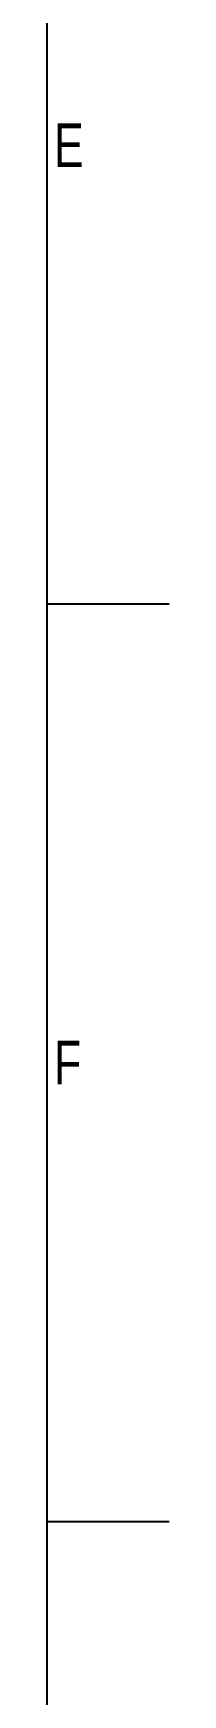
# Model space of a CAD drawing. Header units: millimetres. Extents: x 15 to 597, y -3 to 423.
# Drawn here: x 587 to 594, y 95.1 to 190.2 of the extents above; entities that cross this region are included whole.
import ezdxf

# ---------------------------------------------------------------- set-up
doc = ezdxf.new("R2010")
doc.units = ezdxf.units.MM
doc.layers.get('0').update_dxf_attribs({"lineweight": 25})
doc.layers.add('Legenda', color=7, linetype='Continuous', lineweight=25)
doc.styles.add('Texto_2_5 - LNLS', font='swisscl.ttf')

# ---------------------------------------------------------------- blocks, each defined once
blk = doc.blocks.new('Borders A2')
at = {"layer": 'Legenda'}
for p, q in [((587, 413), (587, 7)), ((587, 157.5), (594, 157.5)), ((587, 105), (594, 105))]:
    blk.add_line(p, q, dxfattribs=at)
at = {"layer": 'Legenda', "color": 236, "true_color": 0x800040, "char_height": 2.5, "attachment_point": 4, "style": 'Texto_2_5 - LNLS'}
for s, insert in [('E', (587.4, 183.75)), ('F', (587.4, 131.25))]:
    blk.add_mtext(s, dxfattribs=dict(at, insert=insert))

msp = doc.modelspace()

# ---------------------------------------------------------------- block references
msp.add_blockref('Borders A2', (0, 0))

doc.saveas('drawing.dxf')
